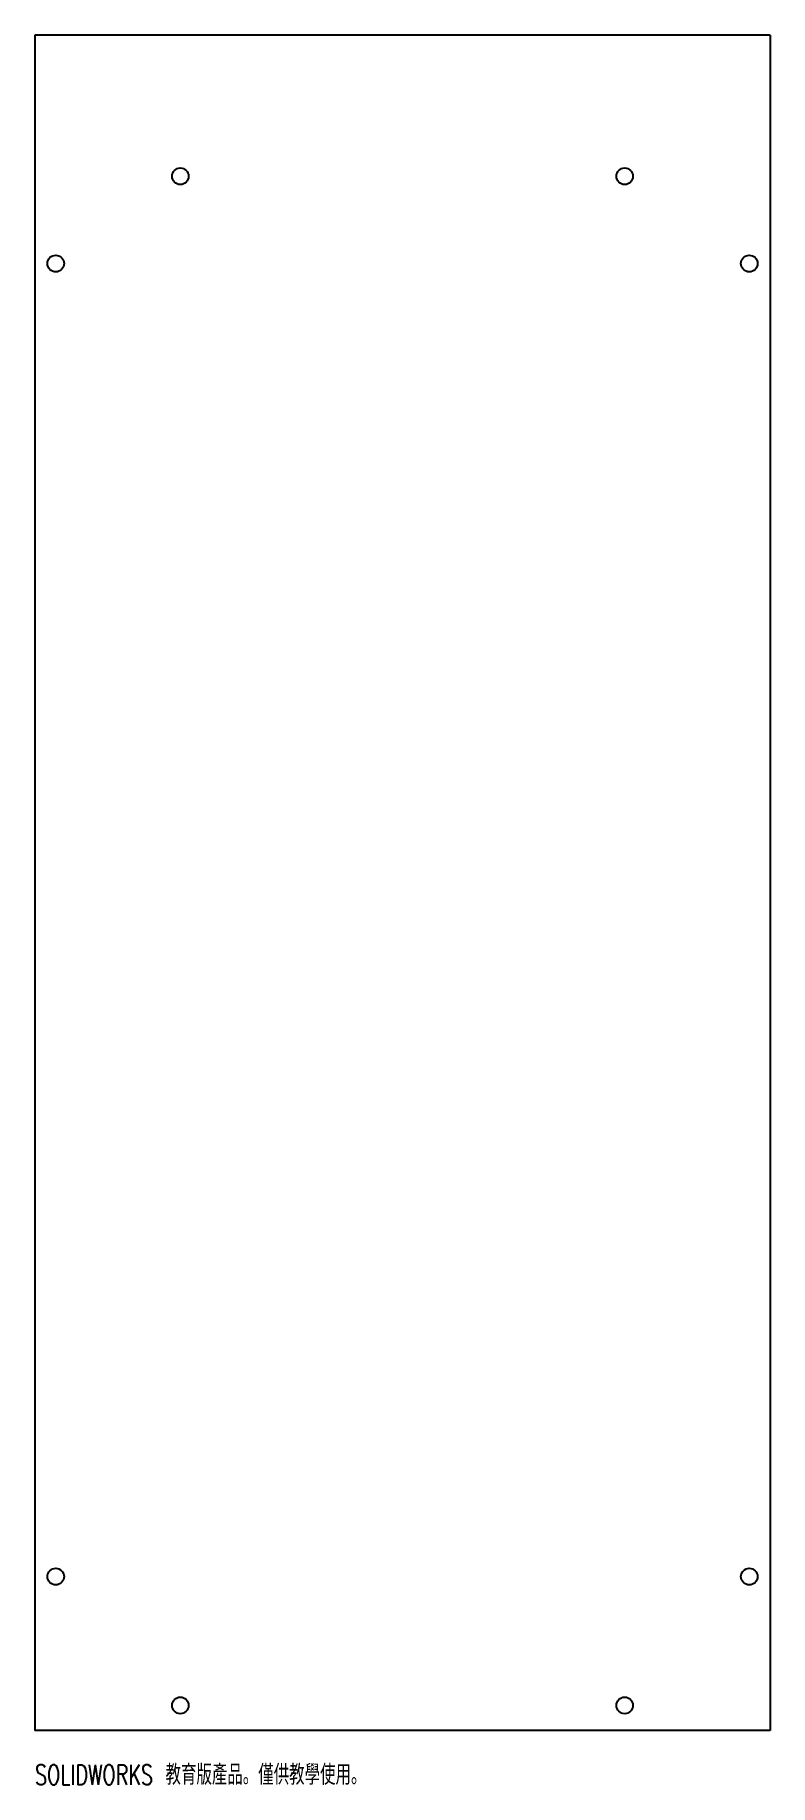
# Model space of a CAD drawing. Header units: millimetres. Extents: x -89 to 88, y -217 to 204.
import ezdxf

# ---------------------------------------------------------------- set-up
doc = ezdxf.new("R2010")
doc.units = ezdxf.units.MM
doc.styles.add('SLDTEXTSTYLE0', font='TXT', dxfattribs={"width": 0.7, "bigfont": 'bigfont'})

msp = doc.modelspace()

# ---------------------------------------------------------------- linework, layer by layer
at = {"color": 7, "linetype": 'Continuous', "lineweight": 25}
for p, q in [((-88.5, 204), (-88.5, -204)), ((88.5, 204), (-88.5, 204)), ((88.5, 204), (88.5, -204)), ((88.5, -204), (-88.5, -204))]:
    msp.add_line(p, q, dxfattribs=at)
for centre in [(-53.5, 170), (53.5, 170), (-83.5, 149), (83.5, 149), (-83.5, -167), (83.5, -167), (-53.5, -198), (53.5, -198)]:
    msp.add_circle(centre, 2, dxfattribs=at)

# ---------------------------------------------------------------- texts
at = {"color": 7, "linetype": 'Continuous', "insert": (-88.5, -212.27), "char_height": 4.8336, "attachment_point": 1, "style": 'SLDTEXTSTYLE0'}
msp.add_mtext('SOLIDWORKS 教育版產品。僅供教學使用。', dxfattribs=at)

doc.saveas('drawing.dxf')
